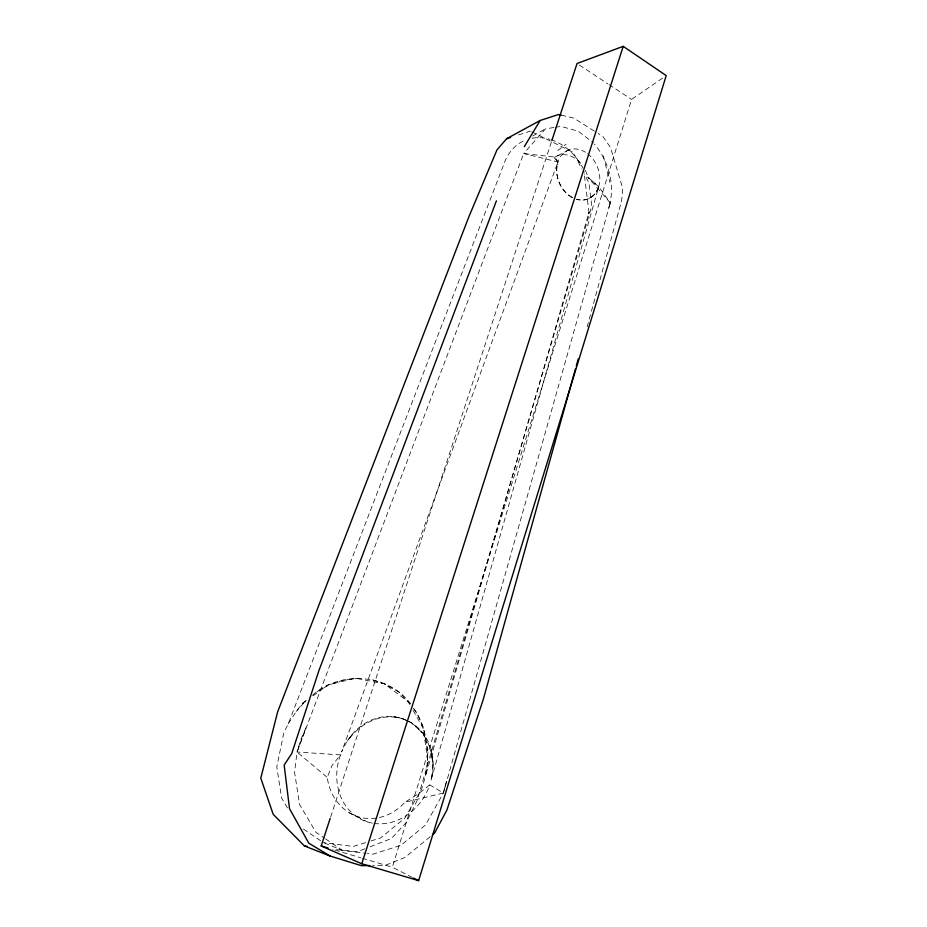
<?xml version="1.0" encoding="UTF-8"?>
<svg xmlns="http://www.w3.org/2000/svg" width="927" height="927" viewBox="0 0 927 927"><rect width="100%" height="100%" fill="white"/><g stroke="black" fill="none" stroke-linecap="round" stroke-linejoin="round"><path stroke-width="0.7" stroke-dasharray="4.63 3.48" d="M371.043 840.928L380.603 837.938L404.74 818.263L421.518 789.445L425.563 775.969L427.498 763.686L427.822 751.391L423.639 727.788L417.602 713.906L413.766 708.39M585.377 170.394A25.968 20.464 67.2 0 1 587.741 177.057L598.68 186.709L610.279 202.886L608.807 207.694C615.621 185.875 608.946 161.333 594.416 144.102M431.855 776.27L433.141 767.846L431.194 749.746M572.48 197.509A26.304 20.603 67.3 0 1 557.324 164.299L557.938 161.982L554.914 157.092L523.685 153.523L297.046 752.052L294.566 772.249L299.548 804.474L315.98 832.342L324.346 838.054M557.324 164.299L557.938 161.982A26.304 20.603 67.3 0 1 585.458 152.225M609.595 205.33L609.839 204.438L608.807 207.694M587.15 326.907L621.693 200.348L622.677 188.251L610.511 147.555L602.956 136.57L598.089 133.5M587.579 153.685A26.304 20.603 67.3 0 1 598.68 186.709L430.893 780.905A54.716 47.231 -73 0 0 432.608 762.249A54.542 47.08 -73 0 0 408.726 721.496M609.839 204.438L443.361 793.014L425.516 824.96L400.904 845.32L372.978 854.196L367.393 853.477M412.376 877.452L392.33 867.22L631.554 99.444L663.906 77.173M330.626 817.081L551.414 141.889M597.069 190.626L598.68 186.709L587.741 177.057L610.279 202.886M598.68 186.709L598.019 188.575A26.304 20.603 67.3 0 1 576.698 199.235M568.819 149.931L554.914 157.092L554.485 158.053L557.938 161.982L341.599 751.913L346.026 742.898L351.762 734.844L346.026 742.898M287.428 807.904L281.611 798.066L276.779 766.849L283.894 732.55L288.309 723.709L503.767 164.415A53.87 42.92 66.9 0 1 525.227 140.232M374.056 823.419A54.531 47.057 -67.3 0 0 429.757 784.914L443.361 793.014L446.536 781.287L443.361 793.014L405.006 802.237A53.488 46.396 -74.3 0 1 357.81 816.629A53.488 46.396 -74.3 0 1 327.231 777.382L332.063 765.459L340.51 754.891A54.531 47.057 -67.3 0 0 372.7 823.199M288.309 723.709L296.327 711.345L302.561 703.338L305.991 700.569L296.327 711.345M553.917 127.509L545.424 128.876L523.685 153.523L557.938 161.982M430.174 836.699L404.821 857.556L385.064 865.401L372.503 865.54M312.584 695.238C340.267 670.244 388.32 673.489 410.707 703.975M593.129 195.724L588.668 198.633M429.757 784.914L418.552 793.639L405.006 802.237M557.73 150.545L566.142 144.137M302.561 703.338L307.208 699.966M313.025 695.771L328.135 684.833L355.678 678.251L384.531 683.917L398.645 691.797L409.977 703.987M532.805 135.979L545.424 128.876M316.988 691.693L328.981 684.96L343.511 680.07L358.285 678.355M364.809 848.819L356.86 851.89L332.781 849.178M370.105 846.768L391.321 838.553L406.038 822.782L416.941 800.974L591.762 206.003L588.912 182.793L584.358 173.952M518.552 134.913L530.476 131.124M365.574 842.631L353.28 846.455L323.268 842.585M555.331 127.289L560.986 126.373L578.181 131.205L593.616 142.955M340.51 754.891L297.046 752.052L300.754 739.549L306.037 727.649L297.046 752.052L327.243 777.382M324.531 843.095L342.272 850.291L366.003 853.303M393.848 716.71L402.758 718.807L407.613 721.021M561.322 115.168L573.732 118.1L596.872 132.723M334.856 850.047L360.858 857.811M362.225 858.228L392.33 867.22M372.747 679.827L384.531 683.917L408.286 701.774L410.371 705.47M408.819 721.577L411.252 722.689L423.488 733.848M531.739 131.75L573.315 152.48L581.762 168.899M349.491 812.886L367.44 821.925M579.41 65.064L607.857 83.812M609.039 84.6L631.554 99.444M325.539 838.865L342.272 850.291M303.442 829.086L320.939 840.998M413.372 708.39C426.907 727.556 429.954 753.141 425.563 775.969L589.004 212.225L583.836 170.869M413.141 710.395L422.863 727.637L427.463 756.93L427.498 763.686M603.292 155.84L609.978 182.48M554.914 157.092A25.968 20.464 67.2 0 1 582.504 165.562M408.819 721.345A54.531 47.057 -67.3 0 1 433.141 767.846M349.63 738.263A54.531 47.057 -67.3 0 1 407.556 720.719M531.994 138.25A53.87 42.92 66.9 0 1 549.769 139.293M551.09 139.699A53.87 42.92 66.9 0 1 583.037 168.239M598.309 187.799A26.315 20.8 68.5 0 1 576.385 199.328M572.202 197.613A26.315 20.8 68.5 0 1 557.602 163.106M351.75 734.833A54.542 47.08 -73 0 1 407.556 720.882M589.004 212.225L588.587 213.731L589.004 212.225"/><path stroke-width="1.39" d="M575.516 368.691L483.303 699.271L446.965 809.908L434.589 833.072L432.388 834.891M576.293 365.91L578.228 358.946M330.174 818.448L321.182 845.957L361.773 863.767L418.633 880.65L666.212 75.585L623.211 46.35L577.046 63.499L551.866 140.51M361.773 863.767L623.211 46.35M496.42 200.858L318.981 670.406L291.727 753.558L284.16 765.099L289.514 808.645L308.818 843.222L330.151 856.027L361.333 865.656L369.711 865.563M524.334 146.64L540.163 120.475L558.575 114.508L561.322 115.168M540.163 120.475L506.64 138.702L496.965 149.919L469.05 216.35L277.636 711.89L260.788 778.159L273.187 814.3L304.462 845.98L330.151 856.027M506.64 138.702L510.615 137.439M304.462 845.98L307.289 846.293M321.182 845.957L328.019 847.996M413.627 878.089L418.633 880.65"/></g></svg>
